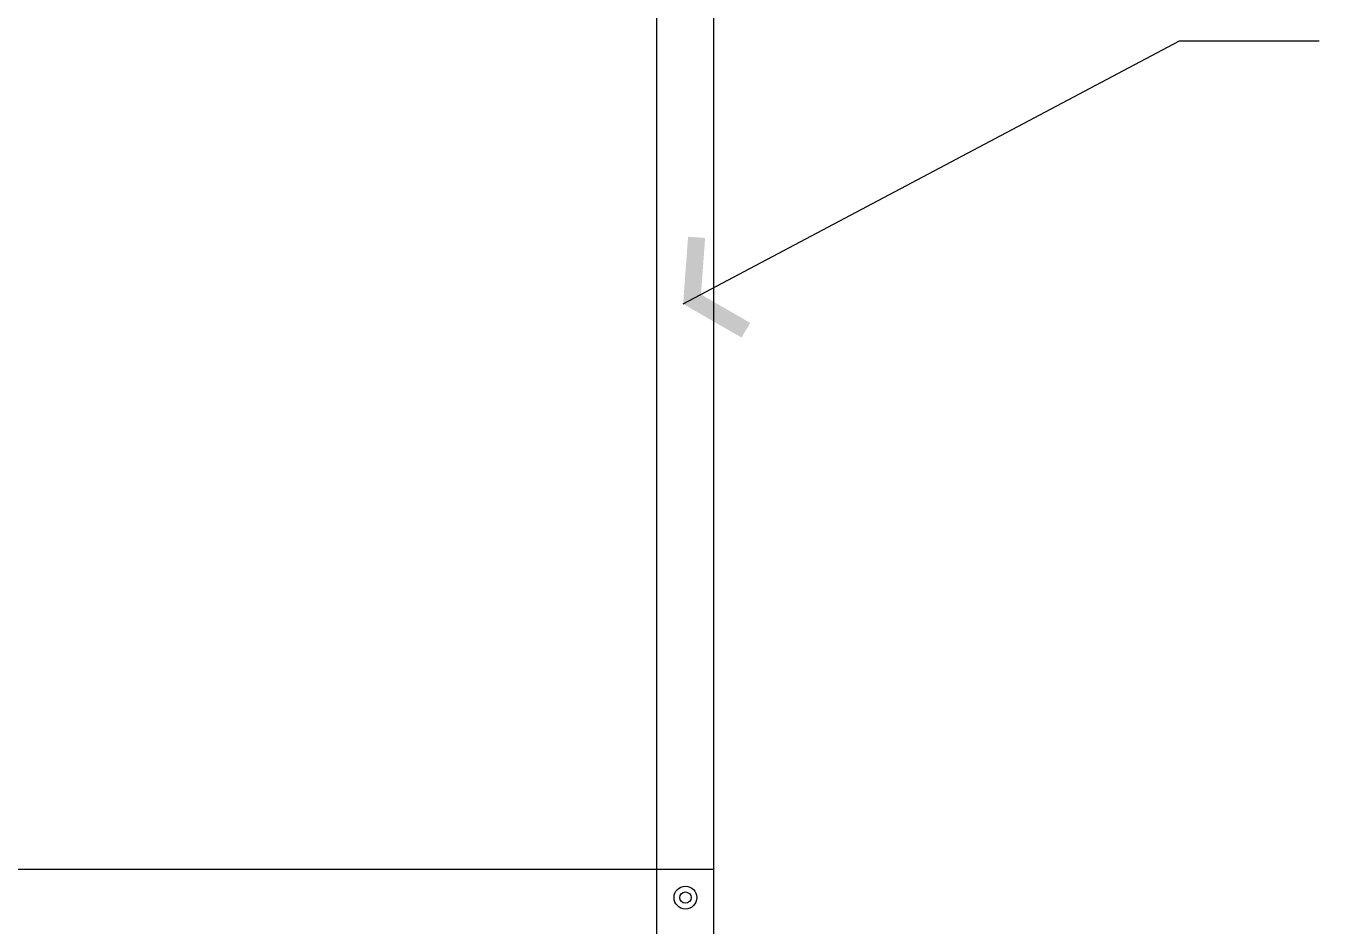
# Model space of a CAD drawing. Extents: x 5924 to 15219, y 2637 to 8140.
# Drawn here: x 7366.4 to 7819.5, y 7619.3 to 7934.8 of the extents above; entities that cross this region are included whole.
import ezdxf

# ---------------------------------------------------------------- set-up
doc = ezdxf.new("R2010")
doc.units = 0
doc.header["$LTSCALE"] = 35
doc.layers.get('0').update_dxf_attribs({"linetype": 'CONTINUOUS'})
for name, color, linetype in [('ESPEC', 2, 'CONTINUOUS'), ('ESPECARQ', 2, 'CONTINUOUS'), ('HACHURA', 13, 'CONTINUOUS'), ('MOBIL', 7, 'CONTINUOUS')]:
    doc.layers.add(name, color=color, linetype=linetype)

# ---------------------------------------------------------------- blocks, each defined once
blk = doc.blocks.new('INDSETAD')
at = {"color": 4, "linetype": 'ByBlock'}
for points in [[(0, 0), (1.255, 2), (0.706, 0), (1.765, 1.684)], [(0, 0), (1.255, -2), (0.706, 0), (1.765, -1.684)]]:
    blk.add_solid(points, dxfattribs=at)

msp = doc.modelspace()

# ---------------------------------------------------------------- linework, layer by layer
at = {"layer": 'ESPEC'}
for p, q in [((7607.465, 6873.858), (7607.465, 8077.056)), ((7587.465, 6873.858), (7587.465, 8070.581)), ((7596.672, 7837.323), (7770.577, 7929.547)), ((7770.577, 7929.547), (7819.488, 7929.547))]:
    msp.add_line(p, q, dxfattribs=at)
at = {"layer": 'ESPECARQ'}
msp.add_line((6920.49, 7639.338), (7607.465, 7639.338), dxfattribs=at)
at = {"layer": 'HACHURA'}
for radius in [4, 2]:
    msp.add_circle((7597.465, 7629.338), radius, dxfattribs=at)
at = {"layer": 'MOBIL'}
for radius, end in [(1487.016, 172.845002), (1477.016, 172.796303)]:
    msp.add_arc((8052.383, 6668.644), radius, 102.503776, end, dxfattribs=at)

# ---------------------------------------------------------------- block references
at = {"layer": 'ESPEC', "xscale": 10, "yscale": 10, "zscale": 10, "rotation": 27.93769099720061}
msp.add_blockref('INDSETAD', (7596.672, 7837.323), dxfattribs=at)

doc.saveas('drawing.dxf')
